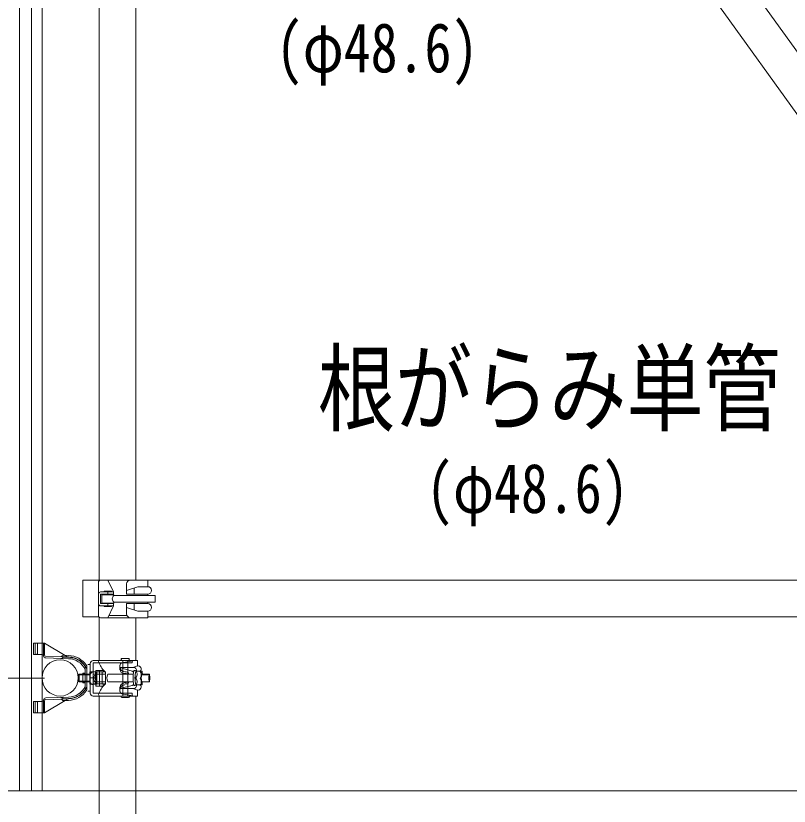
# Model space of a CAD drawing. Units: millimetres, scale not verified. Extents: x -10062 to 10062, y -6938 to 6938.
# Drawn here: x -1011 to 16, y -3390 to -2341 of the extents above; entities that cross this region are included whole.
import ezdxf
from ezdxf.enums import TextEntityAlignment as Align

# ---------------------------------------------------------------- set-up
doc = ezdxf.new("R2010")
doc.units = ezdxf.units.MM
doc.header["$LTSCALE"] = 40
doc.linetypes.add('DASHED1', pattern=[1.8, 1.2, -0.6])
for name, color, linetype, lineweight in [('0-2_0', 2, 'Continuous', 9), ('1-2_dim', 7, 'Continuous', 9), ('1-3_KANAGU', 2, 'Continuous', 9), ('1-7_text', 7, 'Continuous', 9), ('1-8_ｱﾄﾞﾌﾗッﾄ', 7, 'Continuous', 9), ('1-9_ｸﾗﾝﾌﾟ', 1, 'Continuous', 9), ('1-B_仮囲い', 7, 'Continuous', 9)]:
    doc.layers.add(name, color=color, linetype=linetype, lineweight=lineweight)
doc.styles.add('ＭＳ ゴシック', font='')
doc.styles.get('ＭＳ ゴシック').set_extended_font_data('MS Gothic')

msp = doc.modelspace()

# ---------------------------------------------------------------- linework, layer by layer
at = {"layer": '0-2_0', "color": 4, "lineweight": 5}
for p, q in [((-1926.92, -3370.16), (1018.83, -3370.16)), ((-1006.34, -3370.16), (-976.34, -3370.16)), ((-851.76, -3370.16), (-900.36, -3370.16))]:
    msp.add_line(p, q, dxfattribs=at)
at = {"layer": '1-2_dim', "color": 4, "lineweight": 5}
for p in [(-972.84, -3220.33), (-973.12, -3220.33)]:
    msp.add_line(p, (-1171.32, -3220.33), dxfattribs=at)
at = {"layer": '1-2_dim'}
msp.add_line((-652.95, -3370.17), (-1517.09, -3370.17), dxfattribs=at)
at = {"layer": '1-3_KANAGU', "color": 4, "lineweight": 5}
for p, q in [((-987.56, -3173.71), (-974.19, -3173.71)), ((-987.56, -3188.91), (-987.56, -3173.71)), ((-974.35, -3174.69), (-974.35, -3188.83)), ((-973.65, -3173.78), (-973.65, -3190.33)), ((-945.61, -3190.14), (-973.18, -3173.98)), ((-972.95, -3175.28), (-972.95, -3189.48)), ((-987.56, -3188.91), (-976.2, -3188.91)), ((-971.82, -3191.26), (-941.04, -3192.3)), ((-950.76, -3191.82), (-949.7, -3190.82)), ((-947.69, -3190.07), (-940.97, -3190.3)), ((-971.28, -3193.58), (-941.11, -3194.6)), ((-919.04, -3231.2), (-919.04, -3209.04)), ((-916.74, -3235.12), (-916.74, -3205.11)), ((-913.04, -3211.87), (-913.04, -3228.37)), ((-913.04, -3211.87), (-905.54, -3211.87)), ((-905.04, -3212.37), (-905.54, -3211.87)), ((-905.04, -3212.37), (-905.04, -3227.87)), ((-928.04, -3216.12), (-927.04, -3215.12)), ((-928.04, -3224.12), (-928.04, -3216.12)), ((-927.79, -3215.87), (-922.04, -3215.87)), ((-927.04, -3225.12), (-927.04, -3215.12)), ((-927.04, -3215.12), (-922.04, -3215.12)), ((-922.04, -3226.67), (-922.04, -3213.57)), ((-922.04, -3213.57), (-919.54, -3213.57)), ((-916.74, -3215.12), (-913.04, -3215.12)), ((-916.74, -3215.87), (-913.04, -3215.87)), ((-913.04, -3220.12), (-905.54, -3220.12)), ((-927.04, -3225.12), (-928.04, -3224.12)), ((-927.79, -3224.37), (-922.04, -3224.37)), ((-927.04, -3225.12), (-922.04, -3225.12)), ((-922.04, -3226.67), (-919.54, -3226.67)), ((-916.74, -3224.37), (-913.04, -3224.37)), ((-916.74, -3225.12), (-913.04, -3225.12)), ((-913.04, -3228.37), (-905.54, -3228.37)), ((-905.04, -3227.87), (-905.54, -3228.37)), ((-987.56, -3251.33), (-987.56, -3266.53)), ((-987.56, -3251.33), (-976.2, -3251.33)), ((-974.35, -3265.54), (-974.35, -3251.4)), ((-973.65, -3266.45), (-973.65, -3249.9)), ((-945.61, -3250.1), (-973.18, -3266.25)), ((-972.95, -3264.96), (-972.95, -3250.76)), ((-971.82, -3248.98), (-941.04, -3247.94)), ((-971.28, -3246.66), (-941.11, -3245.64)), ((-950.76, -3248.41), (-949.7, -3249.41)), ((-947.69, -3250.16), (-940.97, -3249.94)), ((-987.56, -3266.53), (-974.19, -3266.53))]:
    msp.add_line(p, q, dxfattribs=at)
at = {"layer": '1-3_KANAGU', "color": 4, "linetype": 'DASHED1', "lineweight": 5}
for p, q in [((-985.26, -3188.91), (-985.26, -3173.71)), ((-982.12, -3186.91), (-982.12, -3175.71)), ((-941.44, -3192.58), (-945.61, -3190.14)), ((-949.19, -3193.5), (-948.12, -3192.5)), ((-947.77, -3192.37), (-941.04, -3192.6)), ((-919.04, -3205.05), (-919.04, -3209.04)), ((-922.04, -3215.12), (-916.74, -3215.12)), ((-922.04, -3215.12), (-916.74, -3215.12)), ((-922.04, -3215.87), (-917.74, -3215.87)), ((-922.04, -3224.37), (-917.74, -3224.37)), ((-922.04, -3225.12), (-916.74, -3225.12)), ((-922.04, -3225.12), (-916.74, -3225.12)), ((-919.04, -3235.19), (-919.04, -3231.2)), ((-985.26, -3251.33), (-985.26, -3266.53)), ((-982.12, -3253.33), (-982.12, -3264.53)), ((-949.19, -3246.73), (-948.12, -3247.73)), ((-947.77, -3247.87), (-941.04, -3247.64)), ((-941.44, -3247.65), (-945.61, -3250.1))]:
    msp.add_line(p, q, dxfattribs=at)
for centre, radius, start, end in [((-984.12, -3175.71), 2, 0, 90), ((-984.12, -3186.91), 2, 270, 0), ((-951.1, -3191.46), 2.8, 268.075, 313.075), ((-947.78, -3192.87), 0.5, 88.075, 133.075), ((-941.97, -3220.08), 27.5, 33.828, 88.074), ((-919.54, -3205.05), 0.5, 0, 33.828), ((-917.74, -3214.87), 1, 270, 0), ((-917.74, -3225.37), 1, 0, 90), ((-941.97, -3220.16), 27.5, 271.926, 326.172), ((-919.54, -3235.19), 0.5, 326.172, 0), ((-984.12, -3253.33), 2, 0, 90), ((-951.1, -3248.78), 2.8, 46.925, 91.925), ((-947.78, -3247.37), 0.5, 226.925, 271.925), ((-984.12, -3264.53), 2, 270, 0)]:
    msp.add_arc(centre, radius, start, end, dxfattribs=at)
at = {"layer": '1-3_KANAGU', "color": 4, "lineweight": 5}
for centre, radius, start, end in [((-974.19, -3175.71), 2, 59.628, 90), ((-976.2, -3191.85), 2.94, 36.605, 90), ((-976.2, -3190.79), 1.88, 0.541, 90), ((-971.48, -3190.74), 2.84, 180.541, 270), ((-971.48, -3188.34), 2.94, 216.605, 263.423), ((-947.78, -3192.87), 2.8, 88.075, 133.075), ((-941.97, -3220.08), 29.8, 33.958, 88.074), ((-951.1, -3191.46), 0.5, 268.074, 313.075), ((-941.97, -3220.08), 25.5, 26.211, 88.074), ((-941.97, -3220.08), 27.8, 26.319, 88.074), ((-919.54, -3209.04), 0.5, 0, 26.212), ((-919.74, -3205.11), 3, 0, 33.958), ((-919.74, -3209.08), 3, 0, 26.319), ((-922.31, -3215.99), 17.26, 346.178, 13.822), ((-919.54, -3213.07), 0.5, 270, 0), ((-922.31, -3224.24), 17.26, 346.178, 13.822), ((-941.97, -3220.16), 25.5, 271.926, 333.789), ((-941.97, -3220.16), 27.8, 271.926, 333.681), ((-919.54, -3227.17), 0.5, 0, 90), ((-919.54, -3231.2), 0.5, 333.789, 0), ((-919.74, -3231.15), 3, 333.681, 0), ((-941.97, -3220.16), 29.8, 271.926, 326.042), ((-919.74, -3235.12), 3, 326.042, 0), ((-976.2, -3249.45), 1.88, 270, 359.459), ((-976.2, -3248.39), 2.94, 270, 323.395), ((-971.48, -3249.49), 2.84, 90, 179.459), ((-971.48, -3251.89), 2.94, 96.578, 143.395), ((-951.1, -3248.78), 0.5, 46.925, 91.925), ((-947.78, -3247.37), 2.8, 226.925, 271.925), ((-974.19, -3264.53), 2, 270, 300.372)]:
    msp.add_arc(centre, radius, start, end, dxfattribs=at)
at = {"layer": '1-8_ｱﾄﾞﾌﾗッﾄ'}
for p, q in [((-1006.34, -370.16), (-1006.34, -3370.16)), ((-990.34, -370.16), (-990.34, -3370.16))]:
    msp.add_line(p, q, dxfattribs=at)
msp.add_lwpolyline([(-1006.34, -370.16), (-976.34, -370.16), (-976.34, -3370.16)], dxfattribs=at)
at = {"layer": '1-9_ｸﾗﾝﾌﾟ'}
for p, q in [((-901.53, -3108.91), (-901.53, -3093.16)), ((-859.03, -3090.16), (-898.53, -3090.16)), ((-881.53, -3105.91), (-889.03, -3090.16)), ((-864.03, -3108.91), (-864.03, -3095.16)), ((-836.03, -3090.16), (-859.03, -3090.16)), ((-836.03, -3090.16), (-836.03, -3098.91)), ((-881.53, -3105.91), (-898.53, -3105.91)), ((-894.03, -3104.91), (-894.03, -3105.91)), ((-884.03, -3104.91), (-894.03, -3104.91)), ((-889.03, -3105.91), (-889.03, -3108.91)), ((-884.03, -3104.91), (-884.03, -3105.91)), ((-881.53, -3105.91), (-881.53, -3108.91)), ((-849.03, -3098.91), (-864.03, -3103.91)), ((-854.03, -3108.91), (-854.03, -3100.58)), ((-836.03, -3098.91), (-849.03, -3098.91)), ((-901.53, -3121.41), (-901.53, -3108.91)), ((-898.53, -3108.91), (-898.53, -3121.41)), ((-881.53, -3108.91), (-898.53, -3108.91)), ((-897.03, -3120.66), (-897.03, -3109.66)), ((-881.03, -3109.66), (-897.03, -3109.66)), ((-881.03, -3110.66), (-881.03, -3109.66)), ((-826.26, -3110.66), (-881.03, -3110.66)), ((-836.03, -3108.91), (-864.03, -3108.91)), ((-836.03, -3108.91), (-836.03, -3110.66)), ((-826.26, -3110.66), (-826.26, -3119.66)), ((-901.53, -3121.41), (-901.53, -3137.16)), ((-881.53, -3121.41), (-898.53, -3121.41)), ((-881.53, -3124.41), (-898.53, -3124.41)), ((-881.03, -3120.66), (-897.03, -3120.66)), ((-894.03, -3124.41), (-894.03, -3125.41)), ((-884.03, -3125.41), (-894.03, -3125.41)), ((-889.03, -3121.41), (-889.03, -3124.41)), ((-889.03, -3140.16), (-881.53, -3124.41)), ((-884.03, -3124.41), (-884.03, -3125.41)), ((-881.53, -3121.41), (-881.53, -3124.41)), ((-826.26, -3119.66), (-881.03, -3119.66)), ((-881.03, -3120.66), (-881.03, -3119.66)), ((-836.03, -3121.41), (-864.03, -3121.41)), ((-864.03, -3121.41), (-864.03, -3135.16)), ((-849.03, -3131.41), (-864.03, -3126.41)), ((-854.03, -3129.74), (-854.03, -3121.41)), ((-836.03, -3119.66), (-836.03, -3121.41)), ((-863.61, -3137.16), (-887.6, -3137.16)), ((-836.03, -3131.41), (-849.03, -3131.41)), ((-836.03, -3131.41), (-836.03, -3140.16)), ((-898.53, -3140.16), (-859.03, -3140.16)), ((-836.03, -3140.16), (-859.03, -3140.16)), ((-912.34, -3200.66), (-912.34, -3240.16)), ((-908.34, -3200.16), (-900.34, -3200.16)), ((-900.34, -3200.16), (-871.44, -3200.16)), ((-871.44, -3200.16), (-856.84, -3200.16)), ((-870.34, -3194.16), (-861.34, -3194.16)), ((-853.74, -3197.16), (-870.24, -3200.16)), ((-869.04, -3197.16), (-869.04, -3244.16)), ((-862.54, -3197.16), (-862.54, -3244.16)), ((-856.84, -3197.16), (-856.84, -3200.16)), ((-915.34, -3202.46), (-912.34, -3202.46)), ((-915.34, -3202.46), (-912.34, -3202.46)), ((-891.84, -3212.16), (-908.34, -3212.16)), ((-904.04, -3210.16), (-895.54, -3210.16)), ((-903.34, -3212.16), (-903.34, -3228.16)), ((-899.84, -3210.16), (-899.84, -3231.16)), ((-896.34, -3212.16), (-896.34, -3228.16)), ((-891.84, -3212.16), (-891.84, -3215.16)), ((-872.84, -3209.16), (-872.84, -3203.16)), ((-872.84, -3206.16), (-855.84, -3206.16)), ((-872.84, -3206.16), (-856.54, -3211.16)), ((-864.44, -3212.16), (-866.44, -3212.16)), ((-849.74, -3204.16), (-855.84, -3206.16)), ((-852.94, -3210.16), (-853.94, -3210.16)), ((-852.14, -3211.16), (-843.74, -3211.16)), ((-891.84, -3215.16), (-908.34, -3215.16)), ((-907.74, -3219.16), (-907.74, -3222.16)), ((-891.84, -3216.16), (-891.84, -3225.16)), ((-888.84, -3215.16), (-855.44, -3215.16)), ((-864.44, -3214.16), (-867.64, -3214.16)), ((-834.14, -3216.16), (-843.84, -3216.16)), ((-843.74, -3215.16), (-833.84, -3215.16)), ((-891.84, -3225.16), (-908.34, -3225.16)), ((-891.84, -3228.16), (-908.34, -3228.16)), ((-904.04, -3231.16), (-895.54, -3231.16)), ((-891.84, -3225.16), (-891.84, -3228.16)), ((-888.84, -3225.16), (-855.44, -3225.16)), ((-872.84, -3234.16), (-856.54, -3230.16)), ((-872.84, -3232.16), (-872.84, -3238.16)), ((-864.44, -3226.16), (-867.64, -3226.16)), ((-864.44, -3228.16), (-866.44, -3228.16)), ((-852.94, -3230.16), (-853.94, -3230.16)), ((-852.14, -3229.16), (-843.74, -3229.16)), ((-834.14, -3225.16), (-843.84, -3225.16)), ((-843.74, -3225.16), (-833.84, -3225.16)), ((-915.34, -3237.86), (-912.34, -3237.86)), ((-915.34, -3237.86), (-912.34, -3237.86)), ((-900.34, -3240.16), (-871.44, -3240.16)), ((-872.84, -3234.16), (-855.84, -3234.16)), ((-871.44, -3240.16), (-856.84, -3240.16)), ((-853.74, -3244.16), (-870.24, -3241.16)), ((-856.84, -3240.16), (-856.84, -3244.16)), ((-849.74, -3236.16), (-855.84, -3234.16)), ((-849.74, -3236.16), (-849.74, -3244.16)), ((-908.34, -3244.16), (-849.74, -3244.16)), ((-870.34, -3246.16), (-861.34, -3246.16))]:
    msp.add_line(p, q, dxfattribs=at)
for points in [[(-908.34, -3197.16), (-849.74, -3197.16), (-849.74, -3204.16)], [(-908.34, -3200.16), (-908.34, -3240.16), (-900.34, -3240.16)]]:
    msp.add_lwpolyline(points, dxfattribs=at)
msp.add_circle((-952.34, -3220.16), 24, dxfattribs=at)
for centre, radius, start, end in [((-898.53, -3093.16), 3, 90, 180), ((-859.03, -3095.16), 5, 90, 180), ((-898.53, -3108.91), 3, 90, 180), ((-836.03, -3103.91), 5, 270, 90), ((-876.97, -3115.16), 6.06, 132.075, 227.925), ((-898.53, -3121.41), 3, 180, 270), ((-836.03, -3126.41), 5, 270, 90), ((-898.53, -3137.16), 3, 180, 270), ((-859.03, -3135.16), 5, 180, 270), ((-908.34, -3201.16), 4, 90, 180), ((-899.34, -3198.16), 2, 120.51, 239.49), ((-875.04, -3191.16), 27, 200.106, 231.428), ((-869.64, -3203.16), 3, 100.384, 180), ((-870.34, -3195.16), 1, 90, 270), ((-861.34, -3195.16), 1, 270, 90), ((-908.34, -3216.16), 4, 90, 180), ((-904.04, -3211.16), 1, 90, 270), ((-895.54, -3211.16), 1, 270, 90), ((-867.64, -3209.16), 5, 180, 270), ((-866.44, -3206.16), 6, 180, 270), ((-864.44, -3215.16), 3, 0, 90), ((-857.04, -3213.16), 2, 0, 75), ((-854.84, -3210.16), 4, 341.179, 104.571), ((-818.44, -3220.16), 37, 166.058, 193.942), ((-853.94, -3211.16), 1, 90, 180), ((-855.94, -3215.16), 6, 298.583, 47.521), ((-852.94, -3211.16), 1, 0, 90), ((-815.94, -3220.16), 37, 166.058, 193.942), ((-848.64, -3208.16), 4, 306.195, 105.529), ((-851.04, -3216.16), 7, 316.511, 43.489), ((-904.54, -3219.16), 3, 90, 180), ((-904.54, -3222.16), 3, 180, 270), ((-879.14, -3220.16), 11, 152.604, 207.396), ((-864.44, -3215.16), 1, 0, 90), ((-855.94, -3225.16), 6, 312.479, 61.417), ((-851.04, -3225.16), 7, 316.511, 43.489), ((-823.54, -3220.16), 21, 166.103, 193.897), ((-908.34, -3225.16), 4, 180, 270), ((-904.04, -3230.16), 1, 90, 270), ((-875.04, -3249.16), 27, 128.572, 159.894), ((-895.54, -3230.16), 1, 270, 90), ((-867.64, -3232.16), 5, 90, 180), ((-866.44, -3235.16), 6, 90, 180), ((-864.44, -3225.16), 3, 270, 0), ((-864.44, -3225.16), 1, 270, 0), ((-857.04, -3228.16), 2, 285, 0), ((-854.84, -3230.16), 4, 255.429, 18.821), ((-853.94, -3229.16), 1, 180, 270), ((-852.94, -3229.16), 1, 270, 0), ((-848.64, -3232.16), 4, 254.471, 53.805), ((-908.34, -3240.16), 4, 180, 270), ((-899.34, -3242.16), 2, 120.51, 239.49), ((-869.64, -3238.16), 3, 180, 259.616), ((-870.34, -3245.16), 1, 90, 270), ((-861.34, -3245.16), 1, 270, 90)]:
    msp.add_arc(centre, radius, start, end, dxfattribs=at)
msp.add_ellipse((-843.74, -3220.16), major_axis=(0, 9), ratio=0.1021, start_param=5.3014195, end_param=10.4065432, dxfattribs=at)
msp.add_ellipse((-833.84, -3220.16), major_axis=(0, 5), ratio=0.1218, dxfattribs=at)
at = {"layer": '1-B_仮囲い'}
for p, q in [((376.64, -2875.67), (-840.94, -1182.3)), ((-900.36, -3090.16), (-900.36, -1200.48)), ((-851.76, -1200.48), (-851.76, -3090.16)), ((364.15, -2941.54), (-851.76, -1250.5)), ((-921.98, -3090.16), (-894.28, -3090.16)), ((-921.98, -3138.76), (-921.98, -3090.16)), ((-844.28, -3090.16), (377.16, -3090.16)), ((-901.07, -3138.76), (-921.98, -3138.76)), ((366.77, -3138.76), (-836.03, -3138.76)), ((-900.36, -3197.16), (-900.36, -3140.16)), ((-851.76, -3140.16), (-851.76, -3197.16)), ((-900.36, -3244.16), (-900.36, -3370.17)), ((-851.76, -3244.16), (-851.76, -3370.17))]:
    msp.add_line(p, q, dxfattribs=at)
at = {"layer": '1-B_仮囲い', "linetype": 'DASHED1'}
for p, q in [((-900.36, -3370.16), (-900.36, -4370.16)), ((-851.76, -3370.16), (-851.76, -4370.16))]:
    msp.add_line(p, q, dxfattribs=at)

# ---------------------------------------------------------------- texts
at = {"layer": '1-7_text', "style": 'ＭＳ ゴシック', "width": 0.8}
for s, height, p in [('(φ48.6)', 65.69, (-665.83, -2435.44)), ('根がらみ単管', 93.84, (-610.06, -2910.54)), ('(φ48.6)', 65.69, (-466.31, -3020.69))]:
    msp.add_text(s, height=height, dxfattribs=at).set_placement(p, align=Align.BOTTOM_LEFT)

doc.saveas('drawing.dxf')
